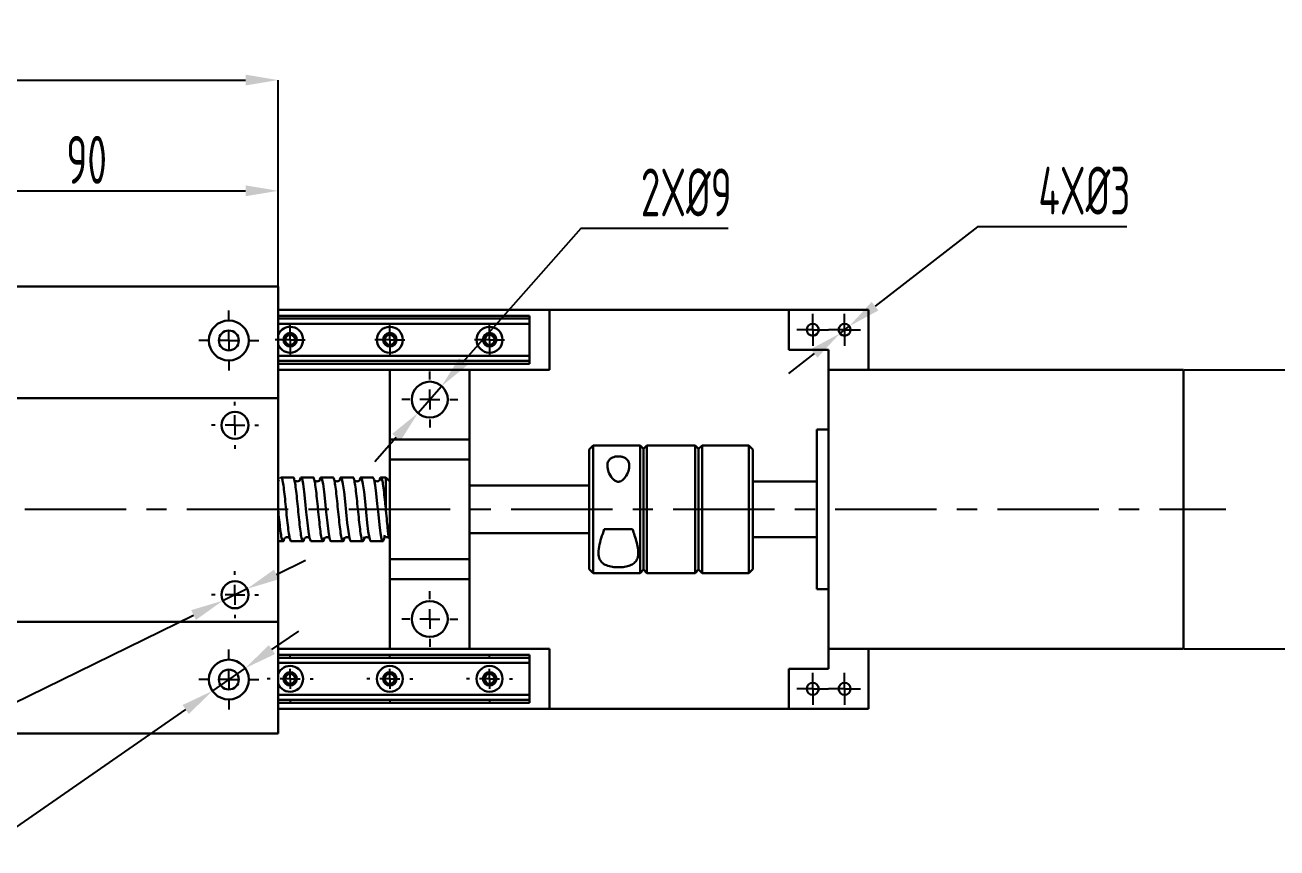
# Model space of a CAD drawing. Header units: millimetres. Extents: x 0 to 2384, y 0 to 647.
# Drawn here: x 1891.9 to 2048.9, y 243.2 to 346.4 of the extents above; entities that cross this region are included whole.
import ezdxf

# ---------------------------------------------------------------- set-up
doc = ezdxf.new("R2010")
doc.units = ezdxf.units.MM
doc.header["$PDSIZE"] = -1
doc.linetypes.add('CENTERX2', pattern=[20.32, 12.7, -2.54, 2.54, -2.54])
doc.layers.add('10', color=7, linetype='Continuous')
doc.styles.add('SLDTEXTSTYLE0', font='TXT', dxfattribs={"width": 0.7, "bigfont": 'bigfont'})
doc.styles.add('SLDTEXTSTYLE2', font='TXT', dxfattribs={"width": 0.7})
doc.dimstyles.new('ISO-25', dxfattribs={"dimtxt": 2.5, "dimasz": 2.5, "dimexe": 1.25, "dimexo": 0.625, "dimtad": 1, "dimtxsty": 'Standard', "dimcen": 2.5, "dimadec": 0, "dimazin": 0, "dimtfac": 1, "dimtmove": 0, "dimatfit": 3, "dimfxl": 1, "dimarcsym": 0})
doc.dimstyles.new('SLDDIMSTYLE0', dxfattribs={"dimtxt": 3.5, "dimasz": 4.08, "dimexe": 0, "dimexo": 0.0625, "dimgap": 0.875, "dimtad": 2, "dimlfac": 2, "dimrnd": 1e-09, "dimzin": 12, "dimdsep": 46, "dimtxsty": 'SLDTEXTSTYLE2', "dimsah": 1, "dimcen": 0.09, "dimadec": 0, "dimazin": 3, "dimtfac": 1, "dimtofl": 0, "dimtmove": 0, "dimatfit": 3, "dimfxl": 1, "dimfrac": 2, "dimtolj": 1, "dimtzin": 12, "dimarcsym": 0})
doc.dimstyles.new('SLDDIMSTYLE2', dxfattribs={"dimtxt": 3.5, "dimasz": 4.08, "dimexe": 0, "dimexo": 0.0625, "dimgap": 0.875, "dimtad": 2, "dimlfac": 2, "dimrnd": 1e-09, "dimzin": 4, "dimdsep": 46, "dimtxsty": 'SLDTEXTSTYLE2', "dimsah": 1, "dimcen": 0.09, "dimadec": 0, "dimazin": 1, "dimtfac": 1, "dimtofl": 0, "dimtmove": 0, "dimatfit": 3, "dimfxl": 1, "dimfrac": 2, "dimtolj": 1, "dimtzin": 12, "dimarcsym": 0})

# ---------------------------------------------------------------- blocks, each defined once
blk = doc.blocks.new('*D118')
at = {"layer": '10', "color": 0, "lineweight": -2, "transparency": 16777216}
for p, q in [((2037.25, 303.18), (2060.05, 303.18)), ((2060.05, 272.26), (2060.05, 299.1)), ((2037.25, 268.18), (2060.05, 268.18))]:
    blk.add_line(p, q, dxfattribs=at)
at = {"layer": '10', "color": 0, "transparency": 16777216}
for points in [[(2059.37, 299.1), (2060.73, 299.1), (2060.05, 303.18)], [(2059.37, 272.26), (2060.73, 272.26), (2060.05, 268.18)]]:
    blk.add_solid(points, dxfattribs=at)
at = {"layer": 'Defpoints', "color": 0, "transparency": 16777216}
for p in [(2037.18, 303.18), (2060.05, 303.18), (2037.18, 268.18)]:
    blk.add_point(p, dxfattribs=at)
blk = doc.blocks.new('*D119')
at = {"layer": '10', "color": 0, "lineweight": -2, "transparency": 16777216}
for p, q in [((1878.82, 313.65), (1878.82, 325.6)), ((1882.9, 325.6), (1919.59, 325.6)), ((1923.67, 313.65), (1923.67, 325.6))]:
    blk.add_line(p, q, dxfattribs=at)
at = {"layer": '10', "color": 0, "transparency": 16777216}
for points in [[(1882.9, 326.28), (1882.9, 324.92), (1878.82, 325.6)], [(1919.59, 326.28), (1919.59, 324.92), (1923.67, 325.6)]]:
    blk.add_solid(points, dxfattribs=at)
at = {"layer": 'Defpoints', "color": 0, "transparency": 16777216}
for p in [(1923.67, 325.6), (1878.82, 313.59), (1923.67, 313.59)]:
    blk.add_point(p, dxfattribs=at)
at = {"layer": '10', "color": 0, "transparency": 16777216, "insert": (1899.67, 332.48), "char_height": 3.5, "attachment_point": 2, "style": 'SLDTEXTSTYLE2'}
blk.add_mtext('\\A1;{\\Fgbenor|c134;\\H1.71429x;90}', dxfattribs=at)
blk = doc.blocks.new('*D120')
at = {"layer": '10', "color": 0, "lineweight": -2, "transparency": 16777216}
for p, q in [((1752.68, 299.65), (1752.68, 339.48)), ((1756.76, 339.48), (1919.59, 339.48)), ((1923.67, 299.65), (1923.67, 339.48))]:
    blk.add_line(p, q, dxfattribs=at)
at = {"layer": '10', "color": 0, "transparency": 16777216}
for points in [[(1756.76, 340.16), (1756.76, 338.8), (1752.68, 339.48)], [(1919.59, 340.16), (1919.59, 338.8), (1923.67, 339.48)]]:
    blk.add_solid(points, dxfattribs=at)
at = {"layer": 'Defpoints', "color": 0, "transparency": 16777216}
for p in [(1923.67, 339.48), (1752.68, 299.59), (1923.67, 299.59)]:
    blk.add_point(p, dxfattribs=at)
at = {"layer": '10', "color": 0, "transparency": 16777216, "insert": (1842.31, 346.36), "char_height": 3.5, "attachment_point": 2, "style": 'SLDTEXTSTYLE2'}
blk.add_mtext('\\A1;{\\Fgbenor|c134;\\H1.71429x;342}', dxfattribs=at)
blk = doc.blocks.new('SW_CENTERMARKSYMBOL_1')
at = {"layer": '10', "color": 0}
for p, q in [((0, 1.25), (0, 2)), ((-1.25, 0), (-2, 0)), ((0, 0), (-1.25, 0)), ((0, 0), (0, 1.25)), ((0, 0), (0, -1.25)), ((0, 0), (1.25, 0)), ((1.25, 0), (2, 0)), ((0, -1.25), (0, -2))]:
    blk.add_line(p, q, dxfattribs=at)
blk = doc.blocks.new('SW_CENTERMARKSYMBOL_2')
at = {"layer": '10', "color": 0}
for p, q in [((0, 1.25), (0, 2)), ((-1.25, 0), (-2, 0)), ((0, 0), (-1.25, 0)), ((0, 0), (0, 1.25)), ((0, 0), (0, -1.25)), ((0, 0), (1.25, 0)), ((1.25, 0), (2, 0)), ((0, -1.25), (0, -2))]:
    blk.add_line(p, q, dxfattribs=at)
blk = doc.blocks.new('SW_CENTERMARKSYMBOL_3')
at = {"layer": '10', "color": 0}
for p, q in [((0, 1.25), (0, 2)), ((-1.25, 0), (-2, 0)), ((0, 0), (-1.25, 0)), ((0, 0), (0, 1.25)), ((0, 0), (0, -1.25)), ((0, 0), (1.25, 0)), ((1.25, 0), (2, 0)), ((0, -1.25), (0, -2))]:
    blk.add_line(p, q, dxfattribs=at)
blk = doc.blocks.new('SW_CENTERMARKSYMBOL_4')
at = {"layer": '10', "color": 0}
for p, q in [((0, 1.25), (0, 2)), ((-1.25, 0), (-2, 0)), ((0, 0), (-1.25, 0)), ((0, 0), (0, 1.25)), ((0, 0), (0, -1.25)), ((0, 0), (1.25, 0)), ((1.25, 0), (2, 0)), ((0, -1.25), (0, -2))]:
    blk.add_line(p, q, dxfattribs=at)
blk = doc.blocks.new('SW_CENTERMARKSYMBOL_5')
at = {"layer": '10', "color": 0}
for p, q in [((0, 2.5), (0, 3.5)), ((-2.5, 0), (-3.5, 0)), ((0, 0), (-1.25, 0)), ((0, 0), (0, 1.25)), ((0, 0), (0, -1.25)), ((0, 0), (1.25, 0)), ((2.5, 0), (3.5, 0)), ((0, -2.5), (0, -3.5))]:
    blk.add_line(p, q, dxfattribs=at)
blk = doc.blocks.new('SW_CENTERMARKSYMBOL_6')
at = {"layer": '10', "color": 0}
for p, q in [((0, 2.5), (0, 3.5)), ((-2.5, 0), (-3.5, 0)), ((0, 0), (-1.25, 0)), ((0, 0), (0, 1.25)), ((0, 0), (0, -1.25)), ((0, 0), (1.25, 0)), ((2.5, 0), (3.5, 0)), ((0, -2.5), (0, -3.5))]:
    blk.add_line(p, q, dxfattribs=at)
blk = doc.blocks.new('SW_CENTERMARKSYMBOL_7')
at = {"layer": '10', "color": 0}
for p, q in [((0, 2.5), (0, 2.875)), ((-2.5, 0), (-2.875, 0)), ((0, 0), (-1.25, 0)), ((0, 0), (0, 1.25)), ((0, 0), (0, -1.25)), ((0, 0), (1.25, 0)), ((2.5, 0), (2.875, 0)), ((0, -2.5), (0, -2.875))]:
    blk.add_line(p, q, dxfattribs=at)
blk = doc.blocks.new('SW_CENTERMARKSYMBOL_8')
at = {"layer": '10', "color": 0}
for p, q in [((0, 2.5), (0, 2.875)), ((-2.5, 0), (-2.875, 0)), ((0, 0), (-1.25, 0)), ((0, 0), (0, 1.25)), ((0, 0), (0, -1.25)), ((0, 0), (1.25, 0)), ((2.5, 0), (2.875, 0)), ((0, -2.5), (0, -2.875))]:
    blk.add_line(p, q, dxfattribs=at)
blk = doc.blocks.new('SW_CENTERMARKSYMBOL_9')
at = {"layer": '10', "color": 0}
for p, q in [((0, 2.5), (0, 2.875)), ((-2.5, 0), (-2.875, 0)), ((0, 0), (-1.25, 0)), ((0, 0), (0, 1.25)), ((0, 0), (0, -1.25)), ((0, 0), (1.25, 0)), ((2.5, 0), (2.875, 0)), ((0, -2.5), (0, -2.875))]:
    blk.add_line(p, q, dxfattribs=at)
blk = doc.blocks.new('SW_CENTERMARKSYMBOL_30')
at = {"layer": '10', "color": 0}
for p, q in [((0, 1.25), (0, 1.875)), ((-1.25, 0), (-1.875, 0)), ((0, 0), (-1.25, 0)), ((0, 0), (0, 1.25)), ((0, 0), (0, -1.25)), ((0, 0), (1.25, 0)), ((1.25, 0), (1.875, 0)), ((0, -1.25), (0, -1.875))]:
    blk.add_line(p, q, dxfattribs=at)
blk = doc.blocks.new('SW_CENTERMARKSYMBOL_31')
at = {"layer": '10', "color": 0}
for p, q in [((0, 1.25), (0, 1.875)), ((-1.25, 0), (-1.875, 0)), ((0, 0), (-1.25, 0)), ((0, 0), (0, 1.25)), ((0, 0), (0, -1.25)), ((0, 0), (1.25, 0)), ((1.25, 0), (1.875, 0)), ((0, -1.25), (0, -1.875))]:
    blk.add_line(p, q, dxfattribs=at)
blk = doc.blocks.new('SW_CENTERMARKSYMBOL_32')
at = {"layer": '10', "color": 0}
for p, q in [((0, 1.25), (0, 1.875)), ((-1.25, 0), (-1.875, 0)), ((0, 0), (-1.25, 0)), ((0, 0), (0, 1.25)), ((0, 0), (0, -1.25)), ((0, 0), (1.25, 0)), ((1.25, 0), (1.875, 0)), ((0, -1.25), (0, -1.875))]:
    blk.add_line(p, q, dxfattribs=at)
blk = doc.blocks.new('SW_CENTERMARKSYMBOL_34')
at = {"layer": '10', "color": 0}
for p, q in [((0, 2.5), (0, 3.75)), ((-2.5, 0), (-3.75, 0)), ((0, 0), (-1.25, 0)), ((0, 0), (0, 1.25)), ((0, 0), (0, -1.25)), ((0, 0), (1.25, 0)), ((2.5, 0), (3.75, 0)), ((0, -2.5), (0, -3.75))]:
    blk.add_line(p, q, dxfattribs=at)
blk = doc.blocks.new('SW_CENTERMARKSYMBOL_35')
at = {"layer": '10', "color": 0}
for p, q in [((0, 2.5), (0, 3.75)), ((-2.5, 0), (-3.75, 0)), ((0, 0), (-1.25, 0)), ((0, 0), (0, 1.25)), ((0, 0), (0, -1.25)), ((0, 0), (1.25, 0)), ((2.5, 0), (3.75, 0)), ((0, -2.5), (0, -3.75))]:
    blk.add_line(p, q, dxfattribs=at)
blk = doc.blocks.new('SW_CENTERMARKSYMBOL_37')
at = {"layer": '10', "color": 0}
for p, q in [((0, 2.5), (0, 2.95)), ((-2.5, 0), (-2.95, 0)), ((0, 0), (-1.25, 0)), ((0, 0), (0, 1.25)), ((0, 0), (0, -1.25)), ((0, 0), (1.25, 0)), ((2.5, 0), (2.95, 0)), ((0, -2.5), (0, -2.95))]:
    blk.add_line(p, q, dxfattribs=at)
blk = doc.blocks.new('SW_CENTERMARKSYMBOL_38')
at = {"layer": '10', "color": 0}
for p, q in [((0, 2.5), (0, 2.95)), ((-2.5, 0), (-2.95, 0)), ((0, 0), (-1.25, 0)), ((0, 0), (0, 1.25)), ((0, 0), (0, -1.25)), ((0, 0), (1.25, 0)), ((2.5, 0), (2.95, 0)), ((0, -2.5), (0, -2.95))]:
    blk.add_line(p, q, dxfattribs=at)
blk = doc.blocks.new('*D105')
at = {"color": 0, "lineweight": -2, "transparency": 16777216}
for p, q in [((1923.46, 277.52), (1927.12, 279.32)), ((1919.79, 275.72), (1916.74, 274.23)), ((1853.54, 243.24), (1913.08, 272.43)), ((1834.89, 243.24), (1853.54, 243.24))]:
    blk.add_line(p, q, dxfattribs=at)
at = {"color": 0, "transparency": 16777216}
for points in [[(1923.16, 278.13), (1923.76, 276.91), (1919.79, 275.72)], [(1912.78, 273.04), (1913.38, 271.82), (1916.74, 274.23)]]:
    blk.add_solid(points, dxfattribs=at)
at = {"layer": 'Defpoints', "color": 0, "transparency": 16777216}
for p in [(1919.79, 275.72), (1916.74, 274.23)]:
    blk.add_point(p, dxfattribs=at)
at = {"color": 0, "transparency": 16777216, "insert": (1840.14, 247.76), "char_height": 3.5, "attachment_point": 5, "style": 'SLDTEXTSTYLE0'}
blk.add_mtext('{\\Fgbenor|c134;\\H1.71429x;4X\\Fgbenor|c0;%%C\\Fgbenor|c134;7}', dxfattribs=at)
blk = doc.blocks.new('*D107')
at = {"color": 0, "lineweight": -2, "transparency": 16777216}
for p, q in [((1961.61, 320.87), (1946.87, 304.18)), ((1980.08, 320.87), (1961.61, 320.87)), ((1941.19, 297.74), (1944.17, 301.12)), ((1938.49, 294.69), (1935.79, 291.63))]:
    blk.add_line(p, q, dxfattribs=at)
at = {"color": 0, "transparency": 16777216}
for points in [[(1946.36, 304.63), (1947.38, 303.73), (1944.17, 301.12)], [(1937.98, 295.14), (1939, 294.24), (1941.19, 297.74)]]:
    blk.add_solid(points, dxfattribs=at)
at = {"layer": 'Defpoints', "color": 0, "transparency": 16777216}
for p in [(1944.17, 301.12), (1941.19, 297.74)]:
    blk.add_point(p, dxfattribs=at)
at = {"color": 0, "transparency": 16777216, "insert": (1974.84, 325.4), "char_height": 3.5, "attachment_point": 5, "style": 'SLDTEXTSTYLE0'}
blk.add_mtext('{\\Fgbenor|c134;\\H1.71429x;2X\\Fgbenor|c0;%%C\\Fgbenor|c134;9}', dxfattribs=at)
blk = doc.blocks.new('*D108')
at = {"color": 0, "lineweight": -2, "transparency": 16777216}
for p, q in [((2011.34, 321.09), (1998.5, 311.14)), ((2030.06, 321.09), (2011.34, 321.09)), ((1994.09, 307.72), (1995.28, 308.64)), ((1990.86, 305.22), (1987.64, 302.72))]:
    blk.add_line(p, q, dxfattribs=at)
at = {"color": 0, "transparency": 16777216}
for points in [[(1998.08, 311.68), (1998.92, 310.6), (1995.28, 308.64)], [(1990.45, 305.76), (1991.28, 304.69), (1994.09, 307.72)]]:
    blk.add_solid(points, dxfattribs=at)
at = {"layer": 'Defpoints', "color": 0, "transparency": 16777216}
for p in [(1994.09, 307.72), (1995.28, 308.64)]:
    blk.add_point(p, dxfattribs=at)
at = {"color": 0, "transparency": 16777216, "insert": (2024.74, 325.62), "char_height": 3.5, "attachment_point": 5, "style": 'SLDTEXTSTYLE0'}
blk.add_mtext('{\\Fgbenor|c134;\\H1.71429x;4X\\Fgbenor|c0;%%C\\Fgbenor|c134;3}', dxfattribs=at)
blk = doc.blocks.new('*D126')
at = {"color": 0, "lineweight": -2, "transparency": 16777216}
for p, q in [((1922.9, 268.1), (1926.25, 270.42)), ((1919.55, 265.77), (1915.44, 262.92)), ((1887.1, 243.24), (1912.09, 260.59)), ((1873.32, 243.24), (1887.1, 243.24))]:
    blk.add_line(p, q, dxfattribs=at)
at = {"color": 0, "transparency": 16777216}
for points in [[(1922.51, 268.65), (1923.29, 267.54), (1919.55, 265.77)], [(1911.7, 261.15), (1912.48, 260.03), (1915.44, 262.92)]]:
    blk.add_solid(points, dxfattribs=at)
at = {"layer": 'Defpoints', "color": 0, "transparency": 16777216}
for p in [(1919.55, 265.77), (1915.44, 262.92)]:
    blk.add_point(p, dxfattribs=at)
at = {"color": 0, "transparency": 16777216, "insert": (1879.45, 247.76), "char_height": 3.5, "attachment_point": 5, "style": 'SLDTEXTSTYLE0'}
blk.add_mtext('{\\Fgbenor|c134;\\H1.71429x;4X\\Fgbenor|c0;%%C\\Fgbenor|c134;10}', dxfattribs=at)

msp = doc.modelspace()

# ---------------------------------------------------------------- linework, layer by layer
at = {"color": 7, "linetype": 'Continuous', "lineweight": 30}
for p, q in [((1878.8182, 313.5924), (1923.6682, 313.5924)), ((1923.6682, 313.5924), (1923.6682, 299.5924)), ((1957.6828, 310.6815), (1923.6682, 310.6815)), ((1923.6682, 309.9315), (1955.1828, 309.9315)), ((1923.6682, 309.5815), (1955.1828, 309.5815)), ((1955.1828, 309.9315), (1955.1828, 309.5815)), ((1955.1828, 309.5815), (1955.1828, 308.9315)), ((1957.6828, 310.6815), (1957.6828, 303.1815)), ((1987.6828, 310.6815), (1957.6828, 310.6815)), ((1987.6828, 305.6815), (1987.6828, 310.6815)), ((1997.6828, 310.6815), (1987.6828, 310.6815)), ((1997.6828, 303.1815), (1997.6828, 310.6815)), ((1923.6682, 308.9315), (1955.1828, 308.9315)), ((1955.1828, 308.9315), (1955.1828, 304.9315)), ((1923.6682, 304.9315), (1955.1828, 304.9315)), ((1955.1828, 304.9315), (1955.1828, 304.2815)), ((1992.6828, 305.6815), (1987.6828, 305.6815)), ((1992.6828, 303.1815), (1992.6828, 305.6815)), ((1923.6682, 304.2815), (1955.1828, 304.2815)), ((1923.6682, 303.9315), (1955.1828, 303.9315)), ((1937.6828, 303.1815), (1923.6682, 303.1815)), ((1947.6828, 303.1815), (1937.6828, 303.1815)), ((1937.6828, 303.1815), (1937.6828, 294.4315)), ((1957.6828, 303.1815), (1947.6828, 303.1815)), ((1947.6828, 303.1815), (1947.6828, 294.4315)), ((1955.1828, 304.2815), (1955.1828, 303.9315)), ((2037.1828, 303.1815), (1992.6828, 303.1815)), ((1992.6828, 303.1815), (1992.6828, 268.1815)), ((2037.1828, 268.1815), (2037.1828, 303.1815)), ((1752.6828, 299.5924), (1923.6682, 299.5924)), ((1923.6682, 299.5924), (1923.6682, 271.5924)), ((1992.6828, 295.6815), (1991.1828, 295.6815)), ((1991.1828, 295.6815), (1991.1828, 275.6815)), ((1937.6828, 294.4315), (1947.6828, 294.4315)), ((1937.6828, 291.9315), (1937.6828, 294.4315)), ((1947.6828, 294.4315), (1947.6828, 291.9315)), ((1963.1828, 293.6815), (1962.6828, 293.1815)), ((1969.0408, 293.6815), (1963.1828, 293.6815)), ((1963.1828, 293.6815), (1963.1828, 277.6815)), ((1969.4767, 293.2455), (1969.0408, 293.6815)), ((1969.0408, 293.6815), (1969.0408, 277.6815)), ((1969.9127, 293.6815), (1969.4767, 293.2455)), ((1975.9528, 293.6815), (1969.9127, 293.6815)), ((1969.9127, 293.6815), (1969.9127, 277.6815)), ((1976.3888, 293.2455), (1975.9528, 293.6815)), ((1975.9528, 293.6815), (1975.9528, 277.6815)), ((1976.8247, 293.6815), (1976.3888, 293.2455)), ((1982.6828, 293.6815), (1976.8247, 293.6815)), ((1976.8247, 293.6815), (1976.8247, 277.6815)), ((1983.1828, 293.1815), (1982.6828, 293.6815)), ((1982.6828, 277.6815), (1982.6828, 293.6815)), ((1947.6828, 291.9315), (1937.6828, 291.9315)), ((1937.6828, 291.9315), (1937.6828, 279.4315)), ((1947.6828, 291.9315), (1947.6828, 279.4315)), ((1962.6828, 278.1815), (1962.6828, 293.1815)), ((1969.4767, 293.2455), (1969.4767, 278.1174)), ((1976.3888, 293.2455), (1976.3888, 278.1174)), ((1983.1828, 293.1815), (1983.1828, 278.1815)), ((1925.5471, 289.6815), (1924.0467, 289.6815)), ((1928.0471, 289.6815), (1926.5467, 289.6815)), ((1930.5471, 289.6815), (1929.0467, 289.6815)), ((1933.0471, 289.6815), (1931.5467, 289.6815)), ((1935.5471, 289.6815), (1934.0467, 289.6815)), ((1937.1828, 289.6815), (1936.5466, 289.6815)), ((1937.6828, 289.1815), (1937.1828, 289.6815)), ((1937.1828, 285.5706), (1937.1828, 289.6815)), ((1991.1828, 289.1815), (1983.1828, 289.1815)), ((1962.6828, 288.6815), (1947.6828, 288.6815)), ((1947.6828, 282.6815), (1962.6828, 282.6815)), ((1968.1003, 283.1815), (1964.5452, 283.1815)), ((1923.6682, 281.6815), (1924.2971, 281.6815)), ((1925.2967, 281.6815), (1926.7971, 281.6815)), ((1927.7967, 281.6815), (1929.2971, 281.6815)), ((1930.2967, 281.6815), (1931.7971, 281.6815)), ((1932.7967, 281.6815), (1934.2971, 281.6815)), ((1935.2967, 281.6815), (1936.7971, 281.6815)), ((1937.0273, 282.3268), (1937.0543, 282.4599)), ((1937.6025, 282.1013), (1937.6828, 282.1815)), ((1983.1828, 282.1815), (1991.1828, 282.1815)), ((1937.6828, 279.4315), (1947.6828, 279.4315)), ((1937.6828, 276.9315), (1937.6828, 279.4315)), ((1947.6828, 279.4315), (1947.6828, 276.9315)), ((1962.6828, 278.1815), (1963.1828, 277.6815)), ((1969.0408, 277.6815), (1969.4767, 278.1174)), ((1969.4767, 278.1174), (1969.9127, 277.6815)), ((1975.9528, 277.6815), (1976.3888, 278.1174)), ((1976.3888, 278.1174), (1976.8247, 277.6815)), ((1982.6828, 277.6815), (1983.1828, 278.1815)), ((1947.6828, 276.9315), (1937.6828, 276.9315)), ((1937.6828, 276.9315), (1937.6828, 268.1815)), ((1947.6828, 276.9315), (1947.6828, 268.1815)), ((1963.1828, 277.6815), (1969.0408, 277.6815)), ((1969.9127, 277.6815), (1975.9528, 277.6815)), ((1976.8247, 277.6815), (1982.6828, 277.6815)), ((1991.1828, 275.6815), (1992.6828, 275.6815)), ((1923.6682, 271.5924), (1752.6828, 271.5924)), ((1923.6682, 271.5924), (1923.6682, 257.5924)), ((1937.6828, 268.1815), (1923.6682, 268.1815)), ((1923.6682, 267.4315), (1955.1828, 267.4315)), ((1923.6682, 267.0815), (1955.1828, 267.0815)), ((1947.6828, 268.1815), (1937.6828, 268.1815)), ((1957.6828, 268.1815), (1947.6828, 268.1815)), ((1955.1828, 267.4315), (1955.1828, 267.0815)), ((1955.1828, 267.0815), (1955.1828, 266.4315)), ((1957.6828, 268.1815), (1957.6828, 260.6815)), ((1992.6828, 268.1815), (2037.1828, 268.1815)), ((1992.6828, 265.6815), (1992.6828, 268.1815)), ((1997.6828, 260.6815), (1997.6828, 268.1815)), ((1923.6682, 266.4315), (1955.1828, 266.4315)), ((1955.1828, 266.4315), (1955.1828, 262.4315)), ((1987.6828, 260.6815), (1987.6828, 265.6815)), ((1987.6828, 265.6815), (1992.6828, 265.6815)), ((1923.6682, 262.4315), (1955.1828, 262.4315)), ((1955.1828, 262.4315), (1955.1828, 261.7815)), ((1923.6682, 261.7815), (1955.1828, 261.7815)), ((1923.6682, 261.4315), (1955.1828, 261.4315)), ((1957.6828, 260.6815), (1923.6682, 260.6815)), ((1955.1828, 261.7815), (1955.1828, 261.4315)), ((1957.6828, 260.6815), (1987.6828, 260.6815)), ((1997.6828, 260.6815), (1987.6828, 260.6815)), ((1923.6682, 257.5924), (1878.8182, 257.5924))]:
    msp.add_line(p, q, dxfattribs=at)
at = {"color": 7, "linetype": 'Continuous', "lineweight": 30, "flags": 128}
for points in [[(1927.7967, 281.6992), (1927.785, 281.6832), (1927.7148, 281.7689), (1927.617, 282.0946), (1927.4792, 282.8878), (1927.3473, 283.9997), (1927.2101, 285.3017), (1927.0766, 286.6481), (1926.9413, 287.8836), (1926.8052, 288.8685), (1926.6725, 289.4911), (1926.535, 289.6798), (1926.4648, 289.5941), (1926.367, 289.2683), (1926.367, 289.2683)], [(1930.2967, 281.6992), (1930.285, 281.6832), (1930.2148, 281.7689), (1930.117, 282.0946), (1929.9792, 282.8878), (1929.8473, 283.9997), (1929.7101, 285.3017), (1929.5766, 286.6481), (1929.4413, 287.8836), (1929.3052, 288.8685), (1929.1725, 289.4911), (1929.035, 289.6798), (1928.9648, 289.5941), (1928.867, 289.2683), (1928.867, 289.2683)], [(1932.7967, 281.6992), (1932.785, 281.6832), (1932.7148, 281.7689), (1932.617, 282.0946), (1932.4792, 282.8878), (1932.3473, 283.9997), (1932.2101, 285.3017), (1932.0766, 286.6481), (1931.9413, 287.8836), (1931.8052, 288.8685), (1931.6725, 289.4911), (1931.535, 289.6798), (1931.4648, 289.5941), (1931.367, 289.2683), (1931.367, 289.2683)], [(1935.2967, 281.6992), (1935.285, 281.6832), (1935.2148, 281.7689), (1935.117, 282.0946), (1934.9792, 282.8878), (1934.8473, 283.9997), (1934.7101, 285.3017), (1934.5766, 286.6481), (1934.4413, 287.8836), (1934.3052, 288.8685), (1934.1725, 289.4911), (1934.035, 289.6798), (1933.9648, 289.5941), (1933.867, 289.2683), (1933.867, 289.2683)], [(1935.5471, 289.665), (1935.5626, 289.6783), (1935.7003, 289.398), (1935.8322, 288.694), (1935.9695, 287.648), (1936.1029, 286.3771), (1936.2382, 285.028), (1936.3744, 283.7531), (1936.507, 282.6971), (1936.6446, 281.9815), (1936.7148, 281.7689), (1936.8126, 281.6846), (1936.9503, 281.9649), (1937.0273, 282.3268), (1937.0273, 282.3268)]]:
    msp.add_lwpolyline(points, dxfattribs=at)
at = {"color": 7, "linetype": 'Continuous', "lineweight": 30}
for centre, radius in [((1917.4932, 306.8424), 2.5), ((1917.4932, 306.8424), 1.25), ((1925.1828, 306.9315), 0.85), ((1937.6828, 306.9315), 1.625), ((1937.6828, 306.9315), 0.85), ((1950.1828, 306.9315), 1.625), ((1950.1828, 306.9315), 0.85), ((1990.6828, 308.1815), 0.75), ((1994.6828, 308.1815), 0.75), ((1925.1828, 306.9315), 0.625), ((1937.6828, 306.9315), 0.625), ((1950.1828, 306.9315), 0.625), ((1942.6828, 299.4315), 2.25), ((1918.2675, 296.2094), 1.7), ((1918.2675, 274.9753), 1.7), ((1942.6828, 271.9315), 2.25), ((1917.4932, 264.3424), 2.5), ((1917.4932, 264.3424), 1.25), ((1925.1828, 264.4315), 0.85), ((1937.6828, 264.4315), 1.625), ((1937.6828, 264.4315), 0.85), ((1950.1828, 264.4315), 1.625), ((1950.1828, 264.4315), 0.85), ((1925.1828, 264.4315), 0.625), ((1937.6828, 264.4315), 0.625), ((1950.1828, 264.4315), 0.625), ((1990.6828, 263.1815), 0.75), ((1994.6828, 263.1815), 0.75)]:
    msp.add_circle(centre, radius, dxfattribs=at)
for centre in [(1925.1828, 306.9315), (1925.1828, 264.4315)]:
    msp.add_arc(centre, 1.625, 201.24638, 158.75362, dxfattribs=at)
for points, knots in [([(1964.9477, 291.1475), (1964.9819, 290.8884), (1965.0514, 290.3618), (1965.4346, 289.6786), (1965.8458, 289.2821), (1966.1355, 289.1481), (1966.3636, 289.1229), (1966.6071, 289.1813), (1966.9022, 289.3622), (1967.288, 289.8017), (1967.6264, 290.4917), (1967.7445, 291.2034), (1967.5979, 291.7252), (1967.3221, 292.0383), (1966.9569, 292.2314), (1966.5412, 292.3224), (1966.1193, 292.3214), (1965.7415, 292.2444), (1965.4155, 292.0955), (1965.1279, 291.8418), (1964.9699, 291.5141), (1964.9541, 291.2525), (1964.9477, 291.1475)], [0, 0, 0, 0, 0.09302668, 0.18902133, 0.23415362, 0.25510504, 0.27623581, 0.29493659, 0.32231058, 0.37167527, 0.46394905, 0.56055496, 0.62274427, 0.67218476, 0.71296125, 0.75392566, 0.79037531, 0.82514442, 0.86120177, 0.90124193, 0.9603922, 1, 1, 1, 1]), ([(1923.815, 289.2443), (1923.8133, 289.252), (1923.8106, 289.2648), (1923.7851, 289.2433), (1923.7111, 289.2199), (1923.6682, 289.2063)], [0, 0, 0, 0, 0.390222326, 0.646684669, 1, 1, 1, 1]), ([(1925.2967, 281.6992), (1925.2928, 281.6932), (1925.2643, 281.6496), (1925.2064, 281.7793), (1925.1063, 282.0875), (1924.9767, 282.8363), (1924.8498, 283.9663), (1924.7082, 285.2947), (1924.5774, 286.6665), (1924.4417, 287.9267), (1924.3035, 288.9284), (1924.175, 289.5714), (1924.054, 289.7072), (1923.9844, 289.6637), (1923.9566, 289.5675), (1923.9525, 289.5533)], [0, 0, 0, 0, 0.00853567, 0.06200475, 0.13576285, 0.23599998, 0.33623217, 0.43638818, 0.53660994, 0.63677189, 0.73694703, 0.83714578, 0.93730435, 0.99077344, 1, 1, 1, 1]), ([(1925.5471, 289.665), (1925.5522, 289.6701), (1925.6015, 289.7194), (1925.7033, 289.4496), (1925.8296, 288.7578), (1925.9713, 287.6845), (1926.1021, 286.3912), (1926.2378, 285.0151), (1926.376, 283.7159), (1926.5046, 282.6391), (1926.6252, 282.0244), (1926.7234, 281.7182), (1926.8229, 281.6485), (1926.9155, 281.7628), (1926.968, 282.057), (1926.9768, 282.1062)], [0, 0, 0, 0, 0.01103001, 0.10552076, 0.20000685, 0.29442112, 0.38889739, 0.48331726, 0.57774958, 0.67220414, 0.76662084, 0.81702465, 0.88655436, 0.9810451, 1, 1, 1, 1]), ([(1926.3377, 289.2674), (1926.332, 289.2678), (1926.3225, 289.2685), (1926.1523, 289.1776), (1925.9252, 289.1812), (1925.7922, 289.2382), (1925.7497, 289.2869), (1925.7537, 289.2641), (1925.7537, 289.264)], [0, 0, 0, 0, 0.22402478, 0.37470217, 0.58934413, 0.85387958, 0.9995933, 1, 1, 1, 1]), ([(1928.0471, 289.665), (1928.0522, 289.6701), (1928.1015, 289.7194), (1928.2033, 289.4496), (1928.3296, 288.7578), (1928.4713, 287.6845), (1928.6021, 286.3912), (1928.7378, 285.0151), (1928.876, 283.7159), (1929.0046, 282.6391), (1929.1252, 282.0243), (1929.2234, 281.7183), (1929.3229, 281.6476), (1929.417, 281.768), (1929.471, 282.0721), (1929.4812, 282.1298)], [0, 0, 0, 0, 0.01099509, 0.10518663, 0.19937355, 0.29348887, 0.38766598, 0.48178688, 0.57592018, 0.67007567, 0.7641934, 0.81443762, 0.88374716, 0.97793871, 1, 1, 1, 1]), ([(1928.8428, 289.2687), (1928.8361, 289.2694), (1928.8245, 289.2706), (1928.6627, 289.1797), (1928.4283, 289.1793), (1928.2919, 289.2397), (1928.2486, 289.2883), (1928.253, 289.2651), (1928.2532, 289.2639)], [0, 0, 0, 0, 0.2210491, 0.3880218, 0.60098208, 0.85459207, 0.99225214, 1, 1, 1, 1]), ([(1930.5471, 289.665), (1930.5522, 289.6701), (1930.6015, 289.7194), (1930.7033, 289.4496), (1930.8296, 288.7578), (1930.9713, 287.6845), (1931.1021, 286.3912), (1931.2378, 285.0151), (1931.376, 283.7159), (1931.5046, 282.6391), (1931.6252, 282.0243), (1931.7234, 281.7184), (1931.823, 281.6471), (1931.9178, 281.7705), (1931.9724, 282.0794), (1931.9834, 282.1413)], [0, 0, 0, 0, 0.01097824, 0.10502546, 0.19906805, 0.29303916, 0.38707196, 0.48104864, 0.57503771, 0.66904892, 0.76302243, 0.81318966, 0.882393, 0.97644022, 1, 1, 1, 1]), ([(1931.342, 289.2638), (1931.3351, 289.2658), (1931.3223, 289.2696), (1931.1722, 289.1822), (1930.9315, 289.1773), (1930.7906, 289.242), (1930.7458, 289.2914), (1930.7506, 289.2675), (1930.7512, 289.2646)], [0, 0, 0, 0, 0.214078783, 0.396194351, 0.607596414, 0.851449777, 0.981926062, 1, 1, 1, 1]), ([(1933.0471, 289.665), (1933.0522, 289.6701), (1933.1015, 289.7194), (1933.2033, 289.4496), (1933.3296, 288.7578), (1933.4713, 287.6845), (1933.6021, 286.3912), (1933.7378, 285.0151), (1933.876, 283.7159), (1934.0046, 282.6392), (1934.1252, 282.0241), (1934.2234, 281.7188), (1934.323, 281.6446), (1934.4227, 281.7866), (1934.4819, 282.1269), (1934.4974, 282.2164)], [0, 0, 0, 0, 0.01086917, 0.10398201, 0.19709027, 0.29012776, 0.38322634, 0.47626934, 0.56932461, 0.6624018, 0.75544168, 0.80511048, 0.87362628, 0.96673912, 1, 1, 1, 1]), ([(1933.8385, 289.2556), (1933.8316, 289.2594), (1933.8181, 289.2668), (1933.6809, 289.1847), (1933.4349, 289.1757), (1933.2902, 289.2433), (1933.2443, 289.2934), (1933.2495, 289.2694), (1933.2503, 289.2655)], [0, 0, 0, 0, 0.20648225, 0.40417791, 0.61535282, 0.85122563, 0.9755064, 1, 1, 1, 1]), ([(1936.3321, 289.2442), (1936.3255, 289.25), (1936.3118, 289.2622), (1936.1885, 289.1877), (1935.939, 289.1719), (1935.7867, 289.2518), (1935.7448, 289.2882), (1935.745, 289.2784), (1935.7451, 289.2765)], [0, 0, 0, 0, 0.19579357, 0.40961259, 0.62171923, 0.85154018, 0.97079024, 1, 1, 1, 1]), ([(1937.1828, 285.5706), (1937.1503, 285.9031), (1937.0739, 286.6871), (1936.9515, 287.8486), (1936.8121, 288.8727), (1936.6843, 289.5367), (1936.5603, 289.7253), (1936.4593, 289.6223), (1936.3997, 289.394), (1936.367, 289.2683)], [0, 0, 0, 0, 0.12123341, 0.28582939, 0.45046174, 0.61517196, 0.77979866, 0.87876549, 1, 1, 1, 1]), ([(1923.6682, 285.726), (1923.6915, 285.4922), (1923.7597, 284.8065), (1923.8761, 283.7158), (1924.0046, 282.6391), (1924.1252, 282.0244), (1924.2234, 281.7182), (1924.3229, 281.6484), (1924.4156, 281.7631), (1924.4682, 282.0579), (1924.477, 282.1075)], [0, 0, 0, 0, 0.08634951, 0.25327639, 0.42024259, 0.58714184, 0.67624006, 0.79914689, 0.96617704, 1, 1, 1, 1]), ([(1937.5406, 282.1888), (1937.5264, 282.2528), (1937.4892, 282.421), (1937.4112, 283.0884), (1937.3178, 284.1791), (1937.2298, 285.0861), (1937.1828, 285.5706)], [0, 0, 0, 0, 0.16344604, 0.42931166, 0.69510041, 1, 1, 1, 1]), ([(1964.5452, 283.1815), (1964.4209, 282.8076), (1964.1691, 282.0502), (1963.8697, 280.9655), (1963.7742, 280.0002), (1963.9886, 279.2705), (1964.4724, 278.7941), (1965.1518, 278.5222), (1965.9511, 278.4057), (1966.7476, 278.4106), (1967.4816, 278.5255), (1968.0949, 278.7603), (1968.5444, 279.1348), (1968.837, 279.7468), (1968.8381, 280.5563), (1968.6382, 281.4947), (1968.3783, 282.3404), (1968.1868, 282.9198), (1968.1003, 283.1815)], [0, 0, 0, 0, 0.0784043, 0.15882232, 0.2439124, 0.31431685, 0.37063435, 0.42720492, 0.47789688, 0.52611064, 0.5738467, 0.62204446, 0.67224853, 0.7277224, 0.8143021, 0.87894933, 0.94533163, 1, 1, 1, 1]), ([(1924.5235, 282.1045), (1924.5234, 282.1031), (1924.5228, 282.0872), (1924.5299, 282.101), (1924.6541, 282.1652), (1924.8105, 282.1927), (1925.0089, 282.1507), (1925.082, 282.0798), (1925.078, 282.1174), (1925.0773, 282.1237)], [0, 0, 0, 0, 0.01873349, 0.20901184, 0.31619531, 0.45777926, 0.65948654, 0.94304811, 1, 1, 1, 1]), ([(1927.0224, 282.1047), (1927.0224, 282.1026), (1927.022, 282.0869), (1927.0308, 282.1014), (1927.1539, 282.1652), (1927.3111, 282.1927), (1927.5112, 282.15), (1927.5804, 282.0805), (1927.576, 282.1193), (1927.5754, 282.1246)], [0, 0, 0, 0, 0.0285028, 0.214912405, 0.321946999, 0.463129259, 0.664890877, 0.954181203, 1, 1, 1, 1]), ([(1929.5274, 282.1186), (1929.5277, 282.1112), (1929.5286, 282.0915), (1929.5734, 282.1322), (1929.74, 282.1875), (1929.9113, 282.1788), (1930.0457, 282.1142), (1930.0603, 282.1251), (1930.0678, 282.1306)], [0, 0, 0, 0, 0.11036492, 0.29339086, 0.41861467, 0.56787096, 0.77971083, 1, 1, 1, 1]), ([(1932.034, 282.1318), (1932.0363, 282.1232), (1932.0414, 282.1046), (1932.1321, 282.1608), (1932.2956, 282.1902), (1932.467, 282.1594), (1932.5575, 282.1012), (1932.5642, 282.1188), (1932.5674, 282.1272)], [0, 0, 0, 0, 0.16716085, 0.3656096, 0.50202685, 0.63465222, 0.82656108, 1, 1, 1, 1]), ([(1934.5362, 282.138), (1934.5422, 282.1314), (1934.5545, 282.118), (1934.6873, 282.1794), (1934.8525, 282.1878), (1935.0239, 282.1304), (1935.0694, 282.0893), (1935.0717, 282.1087), (1935.0726, 282.1165)], [0, 0, 0, 0, 0.21214207, 0.42924623, 0.58213033, 0.70371727, 0.88020139, 1, 1, 1, 1]), ([(1937.1076, 282.2549), (1937.1367, 282.2311), (1937.1849, 282.1914), (1937.2356, 282.1843), (1937.3941, 282.1762), (1937.4947, 282.1456), (1937.5314, 282.1252), (1937.5324, 282.1531), (1937.5324, 282.1548)], [0, 0, 0, 0, 0.30307061, 0.50364333, 0.64198519, 0.79026321, 0.98713687, 1, 1, 1, 1]), ([(1937.5879, 282.1159), (1937.585, 282.1029), (1937.5742, 282.0542), (1937.5614, 282.0979), (1937.552, 282.13)], [0, 0, 0, 0, 0.267416094, 1, 1, 1, 1])]:
    msp.add_open_spline(points, degree=3, knots=knots, dxfattribs=at)
at = {"layer": '10', "linetype": 'CENTERX2', "lineweight": 25}
msp.add_line((1749.6773, 285.6815), (2042.4918, 285.6815), dxfattribs=at)

# ---------------------------------------------------------------- block references
at = {"layer": '10', "lineweight": 30}
for name, p in [('SW_CENTERMARKSYMBOL_34', (1917.4932, 306.8424)), ('SW_CENTERMARKSYMBOL_4', (1990.6828, 308.1815)), ('SW_CENTERMARKSYMBOL_3', (1994.6828, 308.1815)), ('SW_CENTERMARKSYMBOL_30', (1925.1828, 306.9315)), ('SW_CENTERMARKSYMBOL_31', (1937.6828, 306.9315)), ('SW_CENTERMARKSYMBOL_32', (1950.1828, 306.9315)), ('SW_CENTERMARKSYMBOL_5', (1942.6828, 299.4315)), ('SW_CENTERMARKSYMBOL_38', (1918.2675, 296.2094)), ('SW_CENTERMARKSYMBOL_37', (1918.2675, 274.9753)), ('SW_CENTERMARKSYMBOL_6', (1942.6828, 271.9315)), ('SW_CENTERMARKSYMBOL_35', (1917.4932, 264.3424)), ('SW_CENTERMARKSYMBOL_9', (1925.1828, 264.4315)), ('SW_CENTERMARKSYMBOL_7', (1937.6828, 264.4315)), ('SW_CENTERMARKSYMBOL_8', (1950.1828, 264.4315)), ('SW_CENTERMARKSYMBOL_1', (1990.6828, 263.1815)), ('SW_CENTERMARKSYMBOL_2', (1994.6828, 263.1815))]:
    msp.add_blockref(name, p, dxfattribs=at)

# ---------------------------------------------------------------- dimensions: what is measured, and where the dimension line sits
for p1, p2, text, picture, middle in [((1941.1936, 297.7448), (1944.1719, 301.1181), '{\\Fgbenor|c134;\\H1.71429x;2X\\Fgbenor|c0;%%C\\Fgbenor|c134;9}', '*D107', (1974.8358, 320.8718)), ((1994.0899, 307.7221), (1995.2756, 308.6409), '{\\Fgbenor|c134;\\H1.71429x;4X\\Fgbenor|c0;%%C\\Fgbenor|c134;3}', '*D108', (2024.742, 321.091)), ((1919.7939, 275.7238), (1916.7411, 274.2269), '{\\Fgbenor|c134;\\H1.71429x;4X\\Fgbenor|c0;%%C\\Fgbenor|c134;7}', '*D105', (1840.1368, 243.2363)), ((1919.5467, 265.7682), (1915.4397, 262.9165), '{\\Fgbenor|c134;\\H1.71429x;4X\\Fgbenor|c0;%%C\\Fgbenor|c134;10}', '*D126', (1879.4459, 243.2363))]:
    dim = msp.add_diameter_dim_2p(p1=p1, p2=p2, text=text, dimstyle='ISO-25', override={"dimtxt": 3.5, "dimasz": 4.08, "dimexe": 2, "dimexo": 0, "dimgap": 1.524, "dimtih": 1, "dimtoh": 1, "dimlfac": 2, "dimzin": 0, "dimtxsty": 'SLDTEXTSTYLE0', "dimadec": 2, "dimtzin": 0})
    dim.commit()
    dim.dimension.update_dxf_attribs({"geometry": picture, "text_midpoint": middle, "dimtype": 163})
at = {"layer": '10'}
for base, p1, p2, text, dimstyle, picture, middle in [((1923.6682, 339.4801), (1752.6828, 299.5924), (1923.6682, 299.5924), '{\\Fgbenor|c134;\\H1.71429x;342}', 'SLDDIMSTYLE0', '*D120', (1842.3147, 339.4801)), ((1923.6682, 325.6044), (1878.8182, 313.5924), (1923.6682, 313.5924), '{\\Fgbenor|c134;\\H1.71429x;90}', 'SLDDIMSTYLE2', '*D119', (1899.6678, 325.6044))]:
    dim = msp.add_linear_dim(base=base, p1=p1, p2=p2, text=text, dimstyle=dimstyle, dxfattribs=at)
    dim.commit()
    dim.dimension.update_dxf_attribs({"geometry": picture, "text_midpoint": middle, "dimtype": 160})
dim = msp.add_linear_dim(base=(2060.046, 303.1815), p1=(2037.1828, 268.1815), p2=(2037.1828, 303.1815), angle=90, text=' ', dimstyle='SLDDIMSTYLE0', dxfattribs=at)
dim.commit()
dim.dimension.update_dxf_attribs({"geometry": '*D118', "text_midpoint": (2060.046, 285.5118), "dimtype": 160})

doc.saveas('drawing.dxf')
